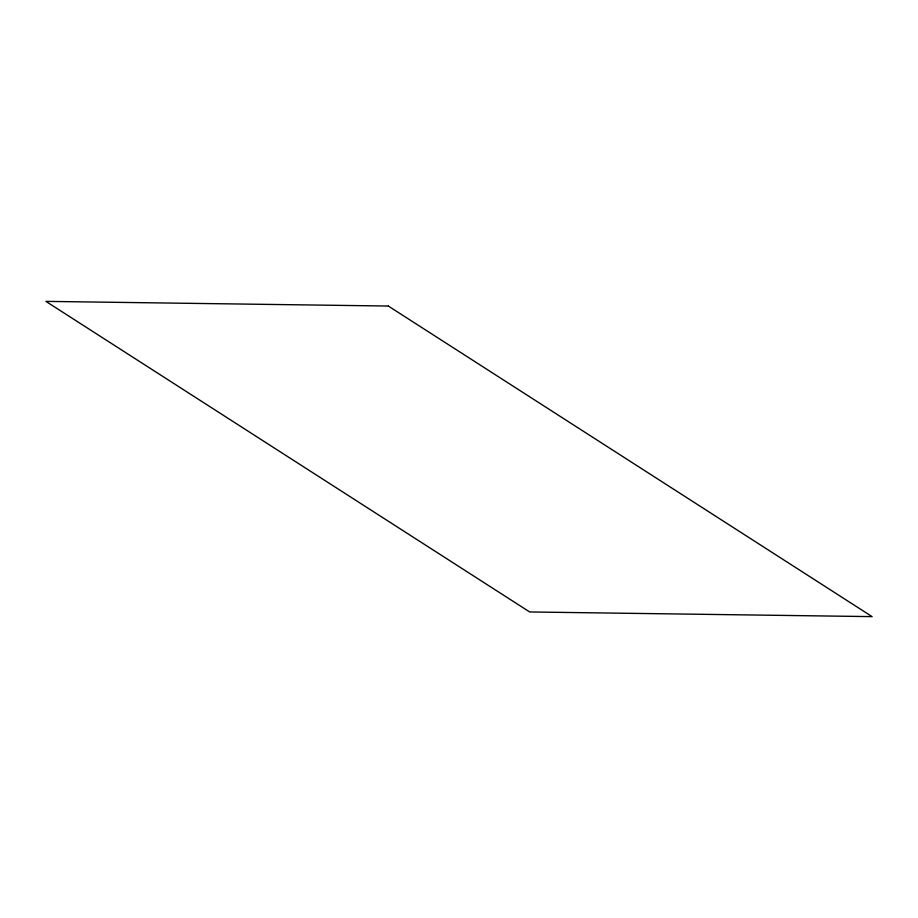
<?xml version="1.0" encoding="UTF-8"?>
<svg xmlns="http://www.w3.org/2000/svg" width="918" height="918" viewBox="0 0 918 918"><rect width="100%" height="100%" fill="white"/><g stroke="black" fill="none" stroke-linecap="round" stroke-linejoin="round"><path stroke-width="1.38" d="M388.303 306.038L45.9 301.379L529.697 611.962L872.1 616.621L388.303 306.038"/></g></svg>
